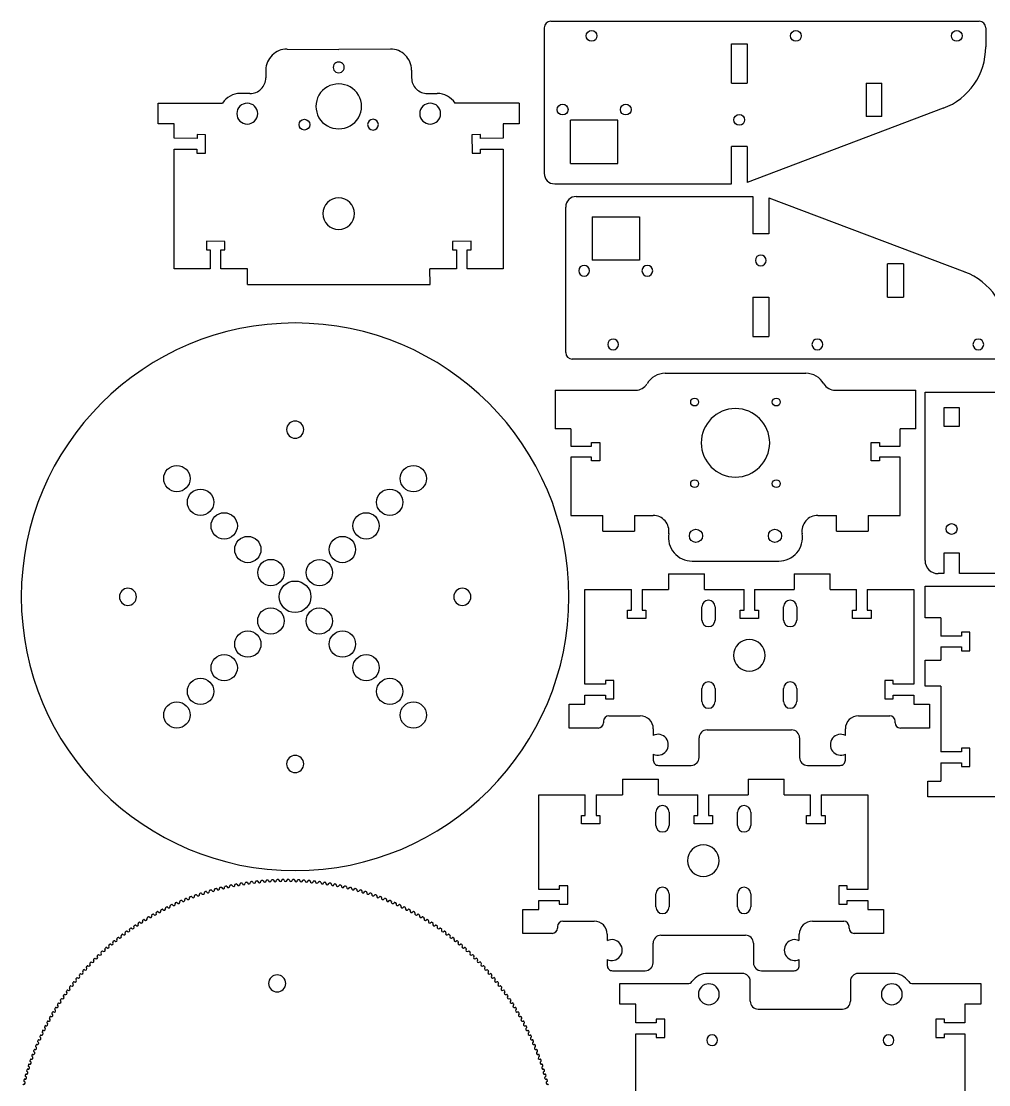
# Model space of a CAD drawing. Extents: x 367 to 1417, y -737 to 16.
# Drawn here: x 774 to 1141.4, y -392.3 to 11.6 of the extents above; entities that cross this region are included whole.
import ezdxf

# ---------------------------------------------------------------- set-up
doc = ezdxf.new("R2010")
doc.units = 0
doc.layers.get('0').update_dxf_attribs({"color": 253, "linetype": 'CONTINUOUS'})

msp = doc.modelspace()

# ---------------------------------------------------------------- linework, layer by layer
at = {"color": 38}
for p, q in [((972.62, 9.14), (972.62, -46.1)), ((975.12, 11.64), (1137.81, 11.64)), ((1140.31, 9.14), (1140.31, 1.96)), ((874.98, 1.07), (894.59, 0.95)), ((914.21, 1.07), (894.59, 0.95)), ((1043.7, 3.1), (1049.7, 3.1)), ((1043.7, -11.9), (1043.7, 3.1)), ((1049.7, 3.1), (1049.7, -11.9)), ((866.93, -6.88), (866.91, -9.85)), ((922.26, -6.88), (922.28, -9.85)), ((1043.7, -11.9), (1049.7, -11.9)), ((1094.84, -11.9), (1100.84, -11.9)), ((1094.84, -11.9), (1094.84, -24.57)), ((1100.84, -24.57), (1100.84, -11.9)), ((860.87, -15.81), (857.18, -15.79)), ((928.32, -15.81), (932.01, -15.79)), ((826.01, -19.41), (850.44, -19.41)), ((826.01, -27.28), (826.01, -19.41)), ((963.18, -19.41), (938.75, -19.41)), ((963.18, -19.41), (963.18, -27.28)), ((1124.18, -21.41), (1049.7, -49.65)), ((832.1, -27.32), (826.01, -27.28)), ((832.1, -32.8), (832.1, -27.32)), ((963.18, -27.28), (957.09, -27.32)), ((957.09, -27.32), (957.09, -32.8)), ((1000.62, -25.9), (982.62, -25.9)), ((982.62, -42.4), (982.62, -25.9)), ((1000.62, -42.4), (1000.62, -25.9)), ((1100.84, -24.57), (1094.84, -24.57)), ((840.81, -31.41), (840.8, -32.86)), ((844.01, -31.43), (840.81, -31.41)), ((843.96, -38.43), (844.01, -31.43)), ((948.38, -31.41), (945.18, -31.43)), ((945.18, -31.43), (945.23, -38.43)), ((948.39, -32.86), (948.38, -31.41)), ((840.8, -32.86), (832.1, -32.8)), ((957.09, -32.8), (948.39, -32.86)), ((1043.7, -50.1), (1043.7, -35.9)), ((1049.7, -35.9), (1043.7, -35.9)), ((1049.7, -35.9), (1049.7, -49.65)), ((832.1, -36.9), (840.77, -36.96)), ((832.1, -82.38), (832.1, -36.9)), ((840.77, -36.96), (840.76, -38.41)), ((840.76, -38.41), (843.96, -38.43)), ((945.23, -38.43), (948.43, -38.41)), ((948.42, -36.96), (957.09, -36.9)), ((948.43, -38.41), (948.42, -36.96)), ((957.09, -36.9), (957.09, -82.38)), ((982.62, -42.4), (1000.62, -42.4)), ((976.62, -50.1), (1043.7, -50.1)), ((984.8, -54.91), (1051.88, -54.91)), ((1051.88, -54.91), (1051.88, -69.11)), ((1057.88, -55.36), (1132.36, -83.59)), ((1057.88, -55.36), (1057.88, -69.11)), ((980.8, -114.15), (980.8, -58.91)), ((990.8, -62.61), (990.8, -79.11)), ((990.8, -62.61), (1008.8, -62.61)), ((1008.8, -62.61), (1008.8, -79.11)), ((844.33, -71.94), (844.33, -75.14)), ((851.33, -71.99), (844.33, -71.94)), ((851.33, -75.19), (851.33, -71.99)), ((944.86, -71.94), (937.86, -71.99)), ((937.86, -71.99), (937.86, -75.19)), ((944.86, -75.14), (944.86, -71.94)), ((1057.88, -69.11), (1051.88, -69.11)), ((844.33, -75.14), (845.78, -75.15)), ((845.78, -75.15), (845.78, -82.38)), ((849.88, -75.18), (851.33, -75.19)), ((849.88, -82.37), (849.88, -75.18)), ((937.86, -75.19), (939.31, -75.18)), ((939.31, -75.18), (939.31, -82.37)), ((943.41, -75.15), (944.86, -75.14)), ((943.41, -82.38), (943.41, -75.15)), ((1008.8, -79.11), (990.8, -79.11)), ((1103.02, -93.11), (1103.02, -80.44)), ((1109.02, -80.44), (1103.02, -80.44)), ((1109.02, -80.44), (1109.02, -93.11)), ((845.78, -82.38), (832.1, -82.38)), ((859.96, -82.37), (849.88, -82.37)), ((859.92, -88.37), (859.96, -82.37)), ((939.31, -82.37), (929.23, -82.37)), ((929.27, -88.37), (929.23, -82.37)), ((957.09, -82.38), (943.41, -82.38)), ((859.92, -88.37), (929.27, -88.37)), ((1051.88, -93.11), (1051.88, -108.11)), ((1051.88, -93.11), (1057.88, -93.11)), ((1057.88, -93.11), (1057.88, -108.11)), ((1103.02, -93.11), (1109.02, -93.11)), ((1051.88, -108.11), (1057.88, -108.11)), ((1145.99, -116.65), (983.3, -116.65)), ((1018.56, -122.08), (1071.96, -122.08)), ((976.76, -128.47), (976.76, -143.13)), ((976.76, -128.47), (1007.36, -128.47)), ((1083.15, -128.47), (1113.76, -128.47)), ((1113.76, -143.13), (1113.76, -128.47)), ((1117.26, -129.2), (1161.26, -129.2)), ((1117.26, -193.17), (1117.26, -129.2)), ((1130.36, -135.2), (1124.36, -135.2)), ((1124.36, -135.2), (1124.36, -142.2)), ((1130.36, -142.2), (1130.36, -135.2)), ((982.76, -143.13), (976.76, -143.13)), ((982.76, -143.13), (982.76, -149.76)), ((1107.76, -149.76), (1107.76, -143.13)), ((1113.76, -143.13), (1107.76, -143.13)), ((1124.36, -142.2), (1130.36, -142.2)), ((990.56, -149.76), (990.56, -148.31)), ((990.56, -148.31), (993.76, -148.31)), ((993.76, -148.31), (993.76, -155.31)), ((1096.76, -155.31), (1096.76, -148.31)), ((1096.76, -148.31), (1099.96, -148.31)), ((1099.96, -148.31), (1099.96, -149.76)), ((982.76, -149.76), (990.56, -149.76)), ((1099.96, -149.76), (1107.76, -149.76)), ((990.56, -153.86), (982.76, -153.86)), ((982.76, -153.86), (982.76, -176.04)), ((990.56, -155.31), (990.56, -153.86)), ((993.76, -155.31), (990.56, -155.31)), ((1099.96, -155.31), (1096.76, -155.31)), ((1099.96, -153.86), (1099.96, -155.31)), ((1107.76, -153.86), (1099.96, -153.86)), ((1107.76, -176.04), (1107.76, -153.86)), ((982.76, -176.04), (994.89, -176.04)), ((994.89, -182.04), (994.89, -176.04)), ((1006.89, -176.04), (1013.99, -176.04)), ((1006.89, -176.04), (1006.89, -182.04)), ((1076.52, -176.04), (1083.63, -176.04)), ((1083.63, -182.04), (1083.63, -176.04)), ((1095.63, -176.04), (1095.63, -182.04)), ((1095.63, -176.04), (1107.76, -176.04)), ((994.89, -182.04), (1006.89, -182.04)), ((1083.63, -182.04), (1095.63, -182.04)), ((1028.81, -193.39), (1061.71, -193.39)), ((1124.36, -190.39), (1124.36, -198.17)), ((1130.36, -190.39), (1124.36, -190.39)), ((1130.36, -198.17), (1130.36, -190.39)), ((1019.84, -198.23), (1033.51, -198.23)), ((1019.84, -198.23), (1019.84, -204.23)), ((1033.51, -204.23), (1033.51, -198.23)), ((1067.55, -198.23), (1081.22, -198.23)), ((1067.55, -198.23), (1067.55, -204.23)), ((1081.22, -204.23), (1081.22, -198.23)), ((1124.36, -198.17), (1122.26, -198.17)), ((1352.28, -198.17), (1130.36, -198.17)), ((988.06, -240.18), (988.06, -204.23)), ((988.06, -204.23), (1005.74, -204.23)), ((1005.74, -212.03), (1005.74, -204.23)), ((1009.84, -204.23), (1019.84, -204.23)), ((1009.84, -204.23), (1009.84, -212.03)), ((1033.51, -204.23), (1048.51, -204.23)), ((1048.51, -212.03), (1048.51, -204.23)), ((1052.55, -204.23), (1067.55, -204.23)), ((1052.55, -204.23), (1052.55, -212.03)), ((1081.22, -204.23), (1091.22, -204.23)), ((1091.22, -212.03), (1091.22, -204.23)), ((1095.32, -204.23), (1113, -204.23)), ((1095.32, -204.23), (1095.32, -212.03)), ((1113, -204.23), (1113, -240.18)), ((1117.26, -214.94), (1117.26, -202.95)), ((1117.26, -202.95), (1160.46, -202.95)), ((1004.29, -215.23), (1004.29, -212.03)), ((1004.29, -212.03), (1005.74, -212.03)), ((1009.84, -212.03), (1011.29, -212.03)), ((1011.29, -212.03), (1011.29, -215.23)), ((1032.53, -215.78), (1032.53, -210.78)), ((1037.53, -210.78), (1037.53, -215.78)), ((1047.06, -215.23), (1047.06, -212.03)), ((1047.06, -212.03), (1048.51, -212.03)), ((1052.55, -212.03), (1054, -212.03)), ((1054, -212.03), (1054, -215.23)), ((1063.53, -215.78), (1063.53, -210.78)), ((1068.53, -210.78), (1068.53, -215.78)), ((1089.77, -215.23), (1089.77, -212.03)), ((1089.77, -212.03), (1091.22, -212.03)), ((1095.32, -212.03), (1096.77, -212.03)), ((1096.77, -212.03), (1096.77, -215.23)), ((1011.29, -215.23), (1004.29, -215.23)), ((1054, -215.23), (1047.06, -215.23)), ((1096.77, -215.23), (1089.77, -215.23)), ((1123.26, -214.94), (1117.26, -214.94)), ((1123.26, -214.94), (1123.26, -221.9)), ((1131.06, -221.9), (1123.26, -221.9)), ((1131.06, -220.45), (1131.06, -221.9)), ((1134.26, -220.45), (1131.06, -220.45)), ((1134.26, -227.45), (1134.26, -220.45)), ((1123.26, -226), (1123.26, -231)), ((1123.26, -226), (1131.06, -226)), ((1131.06, -226), (1131.06, -227.45)), ((1131.06, -227.45), (1134.26, -227.45)), ((1117.26, -240.87), (1117.26, -231)), ((1117.26, -231), (1123.26, -231)), ((995.86, -240.18), (988.06, -240.18)), ((995.86, -238.73), (995.86, -240.18)), ((999.06, -238.73), (995.86, -238.73)), ((999.06, -245.73), (999.06, -238.73)), ((1032.53, -246.78), (1032.53, -241.78)), ((1037.53, -241.78), (1037.53, -246.78)), ((1063.53, -246.78), (1063.53, -241.78)), ((1068.53, -241.78), (1068.53, -246.78)), ((1102, -238.73), (1102, -245.73)), ((1105.2, -238.73), (1102, -238.73)), ((1105.2, -240.18), (1105.2, -238.73)), ((1113, -240.18), (1105.2, -240.18)), ((1123.26, -240.87), (1117.26, -240.87)), ((1123.26, -240.87), (1123.26, -265.87)), ((988.06, -247.8), (988.06, -244.28)), ((988.06, -244.28), (995.86, -244.28)), ((995.86, -244.28), (995.86, -245.73)), ((995.86, -245.73), (999.06, -245.73)), ((1102, -245.73), (1105.2, -245.73)), ((1105.2, -245.73), (1105.2, -244.28)), ((1105.2, -244.28), (1113, -244.28)), ((1113, -244.28), (1113, -247.8)), ((982.06, -256.8), (982.06, -247.8)), ((982.06, -247.8), (988.06, -247.8)), ((1113, -247.8), (1119, -247.8)), ((1119, -247.8), (1119, -256.8)), ((995.16, -254.16), (995.16, -254.8)), ((997.16, -252.16), (1009.06, -252.16)), ((1092, -252.16), (1103.89, -252.16)), ((1105.89, -254.8), (1105.89, -254.16)), ((993.16, -256.8), (982.06, -256.8)), ((1014.06, -257.16), (1014.06, -259.58)), ((1034.46, -257.51), (1066.59, -257.51)), ((1087, -259.58), (1087, -257.16)), ((1119, -256.8), (1107.89, -256.8)), ((1031.46, -267.98), (1031.46, -260.51)), ((1069.59, -260.51), (1069.59, -267.98)), ((1131.06, -265.87), (1123.26, -265.87)), ((1134.26, -264.42), (1131.06, -264.42)), ((1131.06, -264.42), (1131.06, -265.87)), ((1134.26, -271.42), (1134.26, -264.42)), ((1014.06, -266.73), (1014.06, -269.01)), ((1087, -269.01), (1087, -266.73)), ((1123.26, -269.97), (1123.26, -276.93)), ((1123.26, -269.97), (1131.06, -269.97)), ((1131.06, -269.97), (1131.06, -271.42)), ((1016.65, -270.99), (1028.46, -270.98)), ((1072.59, -270.98), (1084.4, -270.99)), ((1131.06, -271.42), (1134.26, -271.42)), ((1002.35, -276.22), (1016.02, -276.22)), ((1002.35, -276.22), (1002.35, -282.22)), ((1016.02, -282.22), (1016.02, -276.22)), ((1050.06, -276.22), (1063.73, -276.22)), ((1050.06, -276.22), (1050.06, -282.22)), ((1063.73, -282.22), (1063.73, -276.22)), ((1118.26, -276.93), (1123.26, -276.93)), ((1118.26, -282.92), (1118.26, -276.93)), ((970.57, -318.17), (970.57, -282.22)), ((970.57, -282.22), (988.25, -282.22)), ((988.25, -290.02), (988.25, -282.22)), ((992.35, -282.22), (1002.35, -282.22)), ((992.35, -282.22), (992.35, -290.02)), ((1016.02, -282.22), (1031.02, -282.22)), ((1031.02, -290.02), (1031.02, -282.22)), ((1035.06, -282.22), (1050.06, -282.22)), ((1035.06, -282.22), (1035.06, -290.02)), ((1063.73, -282.22), (1073.73, -282.22)), ((1073.73, -290.02), (1073.73, -282.22)), ((1077.83, -282.22), (1095.51, -282.22)), ((1077.83, -282.22), (1077.83, -290.02)), ((1095.51, -282.22), (1095.51, -318.17)), ((1169.56, -282.92), (1118.26, -282.92)), ((986.8, -293.22), (986.8, -290.02)), ((986.8, -290.02), (988.25, -290.02)), ((992.35, -290.02), (993.8, -290.02)), ((993.8, -290.02), (993.8, -293.22)), ((1015.04, -293.77), (1015.04, -288.77)), ((1020.04, -288.77), (1020.04, -293.77)), ((1029.57, -293.22), (1029.57, -290.02)), ((1029.57, -290.02), (1031.02, -290.02)), ((1035.06, -290.02), (1036.51, -290.02)), ((1036.51, -290.02), (1036.51, -293.22)), ((1046.04, -293.77), (1046.04, -288.77)), ((1051.04, -288.77), (1051.04, -293.77)), ((1072.28, -293.22), (1072.28, -290.02)), ((1072.28, -290.02), (1073.73, -290.02)), ((1077.83, -290.02), (1079.28, -290.02)), ((1079.28, -290.02), (1079.28, -293.22)), ((993.8, -293.22), (986.8, -293.22)), ((1036.51, -293.22), (1029.57, -293.22)), ((1079.28, -293.22), (1072.28, -293.22)), ((978.37, -318.17), (970.57, -318.17)), ((978.37, -316.72), (978.37, -318.17)), ((981.57, -316.72), (978.37, -316.72)), ((981.57, -323.72), (981.57, -316.72)), ((1084.51, -316.72), (1084.51, -323.72)), ((1087.71, -316.72), (1084.51, -316.72)), ((1087.71, -318.17), (1087.71, -316.72)), ((1095.51, -318.17), (1087.71, -318.17)), ((970.57, -325.79), (970.57, -322.27)), ((970.57, -322.27), (978.37, -322.27)), ((978.37, -322.27), (978.37, -323.72)), ((1015.04, -324.77), (1015.04, -319.77)), ((1020.04, -319.77), (1020.04, -324.77)), ((1046.04, -324.77), (1046.04, -319.77)), ((1051.04, -319.77), (1051.04, -324.77)), ((1087.71, -323.72), (1087.71, -322.27)), ((1087.71, -322.27), (1095.51, -322.27)), ((1095.51, -322.27), (1095.51, -325.79)), ((964.57, -334.79), (964.57, -325.79)), ((964.57, -325.79), (970.57, -325.79)), ((978.37, -323.72), (981.57, -323.72)), ((1084.51, -323.72), (1087.71, -323.72)), ((1095.51, -325.79), (1101.51, -325.79)), ((1101.51, -325.79), (1101.51, -334.79)), ((979.67, -330.15), (991.57, -330.15)), ((1074.51, -330.15), (1086.4, -330.15)), ((975.67, -334.79), (964.57, -334.79)), ((977.67, -332.15), (977.67, -332.79)), ((996.57, -335.15), (996.57, -337.57)), ((1069.51, -337.57), (1069.51, -335.15)), ((1088.4, -332.79), (1088.4, -332.15)), ((1101.51, -334.79), (1090.4, -334.79)), ((1013.97, -345.97), (1013.97, -338.5)), ((1016.97, -335.5), (1049.1, -335.5)), ((1052.1, -338.5), (1052.1, -345.97)), ((996.57, -344.72), (996.57, -347)), ((1069.51, -347), (1069.51, -344.72)), ((999.16, -348.98), (1010.97, -348.97)), ((1047.9, -350.01), (1034.8, -350)), ((1055.1, -348.97), (1066.91, -348.98)), ((1105, -350), (1091.9, -350.01)), ((1001.4, -361.67), (1001.4, -353.89)), ((1001.4, -353.89), (1027.12, -353.9)), ((1050.9, -360.58), (1050.9, -353.01)), ((1088.9, -353.01), (1088.9, -360.58)), ((1112.68, -353.9), (1138.4, -353.89)), ((1138.4, -353.89), (1138.4, -361.67)), ((1007.4, -361.67), (1001.4, -361.67)), ((1007.4, -368.81), (1007.4, -361.67)), ((1132.4, -361.67), (1132.4, -368.81)), ((1138.4, -361.67), (1132.4, -361.67)), ((1015.2, -367.36), (1015.2, -368.81)), ((1018.4, -367.36), (1015.2, -367.36)), ((1018.4, -374.36), (1018.4, -367.36)), ((1053.9, -363.58), (1085.9, -363.58)), ((1121.4, -367.36), (1121.4, -374.36)), ((1124.6, -367.36), (1121.4, -367.36)), ((1124.6, -368.81), (1124.6, -367.36)), ((1015.2, -368.81), (1007.4, -368.81)), ((1132.4, -368.81), (1124.6, -368.81)), ((1007.4, -409.86), (1007.4, -372.91)), ((1007.4, -372.91), (1015.2, -372.91)), ((1015.2, -372.91), (1015.2, -374.36)), ((1015.2, -374.36), (1018.4, -374.36)), ((1121.4, -374.36), (1124.6, -374.36)), ((1124.6, -374.36), (1124.6, -372.91)), ((1124.6, -372.91), (1132.4, -372.91)), ((1132.4, -372.91), (1132.4, -409.86))]:
    msp.add_line(p, q, dxfattribs=at)
for centre, radius in [((990.62, 6.1), 2.05), ((1068.2, 6.1), 2.05), ((1129.31, 6.1), 2.05), ((979.62, -21.9), 2.05), ((1003.62, -21.9), 2.05), ((1046.7, -25.8), 2.05), ((881.57, -27.62), 2.05), ((1029.76, -132.98), 1.5), ((1060.76, -132.98), 1.5), ((833.14, -162.06), 5), ((922.94, -162.06), 5), ((1029.76, -163.98), 1.5), ((1060.76, -163.98), 1.5), ((842.12, -171.04), 5), ((913.96, -171.04), 5), ((851.1, -180.02), 5), ((904.98, -180.02), 5), ((1030.26, -183.79), 2.5), ((1060.26, -183.79), 2.5), ((1127.36, -181.2), 2.05), ((860.08, -189), 5), ((896, -189), 5), ((868.86, -197.75), 5), ((887.25, -197.78), 5), ((878.04, -206.96), 6), ((868.83, -216.14), 5), ((887.22, -216.17), 5), ((860.08, -224.92), 5), ((896, -224.92), 5), ((851.1, -233.9), 5), ((904.98, -233.9), 5), ((842.12, -242.88), 5), ((913.96, -242.88), 5), ((833.14, -251.86), 5), ((922.94, -251.86), 5)]:
    msp.add_circle(centre, radius, dxfattribs=at)
at = {"color": 38, "extrusion": (-4.16118e-16, -1.33059e-16, -1)}
for centre, radius in [((-859.86, -23.45), 3.97), ((-929.33, -23.45), 3.97), ((-894.59, -61.43), 6)]:
    msp.add_circle(centre, radius, dxfattribs=at)
at = {"color": 38, "extrusion": (-4.16118e-16, -2.55768e-16, -1)}
msp.add_circle((-907.62, -27.62), 2.05, dxfattribs=at)
at = {"color": 38, "extrusion": (-4.77348e-16, -4.11708e-15, -1)}
for centre in [(-1054.88, -79.21), (-987.8, -83.11), (-1011.8, -83.11), (-998.8, -111.11), (-1076.38, -111.11), (-1137.49, -111.11)]:
    msp.add_circle(centre, 2.05, dxfattribs=at)
at = {"color": 38, "extrusion": (-5.76932e-16, -4.16334e-16, -1)}
for centre, radius in [((-878.04, -206.96), 104), ((-878.04, -143.46), 3.25), ((-814.54, -206.96), 3.25), ((-941.54, -206.96), 3.25), ((-878.04, -270.46), 3.25)]:
    msp.add_circle(centre, radius, dxfattribs=at)
at = {"color": 38, "extrusion": (-4.16118e-16, -5.77148e-16, -1)}
for centre in [(-1050.53, -229.23), (-1033.04, -307.22)]:
    msp.add_circle(centre, 6, dxfattribs=at)
at = {"color": 38, "extrusion": (-5.18148e-16, -4.24604e-16, -1)}
msp.add_circle((-871.21, -353.8), 3.25, dxfattribs=at)
at = {"color": 38, "extrusion": (-4.16118e-16, -3.55103e-16, -1)}
for centre, radius in [((-1035.15, -357.93), 3.97), ((-1104.64, -357.93), 3.97), ((-1036.4, -375.38), 2.05), ((-1103.4, -375.38), 2.05)]:
    msp.add_circle(centre, radius, dxfattribs=at)
at = {"color": 38}
for centre, radius, start, end in [((975.12, 9.14), 2.5, 90, 180), ((1137.81, 9.14), 2.5, 0, 90), ((874.93, -6.93), 8, 89.6305, 179.6305), ((914.26, -6.93), 8, 0.3695, 90.3695), ((1115.31, 1.96), 25, 290.7629, 360), ((894.54, -5.88), 2.05, 88.3508, 271.6492), ((894.65, -5.88), 2.05, 268.3508, 91.6492), ((860.91, -9.81), 6, 269.6305, 359.6305), ((928.28, -9.81), 6, 180.3695, 270.3695), ((857.13, -23.79), 8, 89.6305, 146.8281), ((894.43, -20.68), 8.5, 88.8808, 271.1192), ((894.76, -20.68), 8.5, 268.8808, 91.1192), ((932.06, -23.79), 8, 33.1719, 90.3695), ((976.62, -46.1), 4, 180, 270), ((984.8, -58.91), 4, 90, 180), ((1123.49, -106.97), 25, 360, 69.2371), ((983.3, -114.15), 2.5, 180, 270), ((1018.56, -130.08), 8, 90, 149.4386), ((1071.96, -130.08), 8, 30.5614, 90), ((1007.36, -123.47), 5, 270, 329.4386), ((1083.15, -123.47), 5, 210.5614, 270), ((1045.26, -148.48), 13, 90, 270), ((1045.26, -148.48), 13, 270, 90), ((1013.99, -182.04), 6, 350.9833, 90), ((1076.52, -182.04), 6, 90, 189.0167), ((1028.81, -184.39), 9, 170.9833, 270), ((1061.71, -184.39), 9, 270, 9.0167), ((1122.26, -193.17), 5, 180, 270), ((1035.03, -210.78), 2.5, 0, 180), ((1066.03, -210.78), 2.5, 0, 180), ((1035.03, -215.78), 2.5, 180, 360), ((1066.03, -215.78), 2.5, 180, 360), ((1035.03, -241.78), 2.5, 0, 180), ((1066.03, -241.78), 2.5, 0, 180), ((1035.03, -246.78), 2.5, 180, 360), ((1066.03, -246.78), 2.5, 180, 360), ((997.16, -254.16), 2, 90, 180), ((1009.06, -257.16), 5, 360, 90), ((1092, -257.16), 5, 90, 180), ((1103.89, -254.16), 2, 360, 90), ((993.16, -254.8), 2, 270, 360), ((1034.46, -260.51), 3, 90, 180), ((1066.59, -260.51), 3, 360, 90), ((1107.89, -254.8), 2, 180, 270), ((1015.79, -263.16), 3.97, 244.1658, 115.8342), ((1085.27, -263.16), 3.97, 64.1658, 295.8342), ((1016.06, -269.01), 2, 180, 270.1835), ((1028.46, -267.98), 3, 270.046, 0), ((1072.59, -267.98), 3, 180, 269.954), ((1085, -269.01), 2, 269.8165, 0), ((1016.04, -263.01), 8, 270.1835, 274.4239), ((1085.02, -263.01), 8, 265.5761, 269.8165), ((1017.54, -288.77), 2.5, 0, 180), ((1048.54, -288.77), 2.5, 0, 180), ((1017.54, -293.77), 2.5, 180, 360), ((1048.54, -293.77), 2.5, 180, 360), ((863.25, -315.15), 0.2, 96.2454, 186.0766), ((874.42, -417.22), 102.88, 95.9768, 96.2454), ((863.73, -315.1), 0.2, 6.1456, 95.9768), ((864.48, -315.02), 0.555, 186.1456, 4.9655), ((865.23, -314.95), 0.2, 95.1343, 184.9655), ((874.42, -417.22), 102.88, 94.8657, 95.1343), ((865.71, -314.91), 0.2, 5.0345, 94.8657), ((866.46, -314.85), 0.555, 185.0345, 3.8544), ((867.22, -314.8), 0.2, 94.0232, 183.8544), ((874.42, -417.22), 102.88, 93.7546, 94.0232), ((867.7, -314.76), 0.2, 3.9234, 93.7546), ((868.45, -314.71), 0.555, 183.9234, 2.7432), ((869.2, -314.67), 0.2, 92.9121, 182.7432), ((874.42, -417.22), 102.88, 92.6435, 92.9121), ((869.68, -314.65), 0.2, 2.8123, 92.6435), ((870.44, -314.61), 0.555, 182.8123, 1.6321), ((871.19, -314.59), 0.2, 91.8009, 181.6321), ((874.42, -417.22), 102.88, 91.5324, 91.8009), ((871.67, -314.58), 0.2, 1.7012, 91.5324), ((872.43, -314.56), 0.555, 181.7012, 0.521), ((873.18, -314.55), 0.2, 90.6898, 180.521), ((874.42, -417.22), 102.88, 90.4213, 90.6898), ((873.67, -314.54), 0.2, 0.5901, 90.4213), ((874.42, -314.54), 0.555, 180.5901, 359.4099), ((875.17, -314.54), 0.2, 89.5787, 179.4099), ((874.42, -417.22), 102.88, 89.3102, 89.5787), ((875.66, -314.55), 0.2, 359.479, 89.3102), ((876.41, -314.56), 0.555, 179.479, 358.2988), ((877.17, -314.58), 0.2, 88.4676, 178.2988), ((874.42, -417.22), 102.88, 88.1991, 88.4676), ((877.65, -314.59), 0.2, 358.3679, 88.1991), ((878.4, -314.61), 0.555, 178.3679, 357.1877), ((879.16, -314.65), 0.2, 87.3565, 177.1877), ((874.42, -417.22), 102.88, 87.0879, 87.3565), ((879.64, -314.67), 0.2, 357.2568, 87.0879), ((880.39, -314.71), 0.555, 177.2568, 356.0766), ((881.14, -314.76), 0.2, 86.2454, 176.0766), ((874.42, -417.22), 102.88, 85.9768, 86.2454), ((881.62, -314.8), 0.2, 356.1456, 85.9768), ((882.38, -314.85), 0.555, 176.1456, 354.9655), ((883.13, -314.91), 0.2, 85.1343, 174.9655), ((874.42, -417.22), 102.88, 84.8657, 85.1343), ((883.61, -314.95), 0.2, 355.0345, 84.8657), ((884.36, -315.02), 0.555, 175.0345, 353.8544), ((885.11, -315.1), 0.2, 84.0232, 173.8544), ((874.42, -417.22), 102.88, 83.7546, 84.0232), ((885.59, -315.15), 0.2, 353.9234, 83.7546), ((843.79, -319.22), 0.2, 107.3565, 197.1877), ((874.42, -417.22), 102.88, 107.0879, 107.3565), ((844.25, -319.07), 0.2, 17.2568, 107.0879), ((844.97, -318.85), 0.555, 197.2568, 16.0766), ((845.7, -318.64), 0.2, 106.2454, 196.0766), ((874.42, -417.22), 102.88, 105.9768, 106.2454), ((846.16, -318.51), 0.2, 16.1456, 105.9768), ((846.88, -318.3), 0.555, 196.1456, 14.9655), ((847.61, -318.1), 0.2, 105.1343, 194.9655), ((874.42, -417.22), 102.88, 104.8657, 105.1343), ((848.08, -317.98), 0.2, 15.0345, 104.8657), ((848.81, -317.78), 0.555, 195.0345, 13.8544), ((849.54, -317.6), 0.2, 104.0232, 193.8544), ((874.42, -417.22), 102.88, 103.7546, 104.0232), ((850.01, -317.49), 0.2, 13.9234, 103.7546), ((850.74, -317.3), 0.555, 193.9234, 12.7432), ((851.48, -317.14), 0.2, 102.9121, 192.7432), ((874.42, -417.22), 102.88, 102.6435, 102.9121), ((851.95, -317.03), 0.2, 12.8123, 102.6435), ((852.68, -316.86), 0.555, 192.8123, 11.6321), ((853.42, -316.71), 0.2, 101.8009, 191.6321), ((874.42, -417.22), 102.88, 101.5324, 101.8009), ((853.89, -316.61), 0.2, 11.7012, 101.5324), ((854.63, -316.46), 0.555, 191.7012, 10.521), ((855.37, -316.32), 0.2, 100.6898, 190.521), ((874.42, -417.22), 102.88, 100.4213, 100.6898), ((855.85, -316.24), 0.2, 10.5901, 100.4213), ((856.59, -316.1), 0.555, 190.5901, 9.4099), ((857.33, -315.97), 0.2, 99.5787, 189.4099), ((874.42, -417.22), 102.88, 99.3102, 99.5787), ((857.81, -315.89), 0.2, 9.479, 99.3102), ((858.55, -315.77), 0.555, 189.479, 8.2988), ((859.3, -315.66), 0.2, 98.4676, 188.2988), ((874.42, -417.22), 102.88, 98.1991, 98.4676), ((859.78, -315.59), 0.2, 8.3679, 98.1991), ((860.52, -315.48), 0.555, 188.3679, 7.1877), ((861.27, -315.39), 0.2, 97.3565, 187.1877), ((874.42, -417.22), 102.88, 97.0879, 97.3565), ((861.75, -315.33), 0.2, 7.2568, 97.0879), ((862.5, -315.23), 0.555, 187.2568, 6.0766), ((886.34, -315.23), 0.555, 173.9234, 352.7432), ((887.09, -315.33), 0.2, 82.9121, 172.7432), ((874.42, -417.22), 102.88, 82.6435, 82.9121), ((887.57, -315.39), 0.2, 352.8123, 82.6435), ((888.32, -315.48), 0.555, 172.8123, 351.6321), ((889.06, -315.59), 0.2, 81.8009, 171.6321), ((874.42, -417.22), 102.88, 81.5324, 81.8009), ((889.54, -315.66), 0.2, 351.7012, 81.5324), ((890.29, -315.77), 0.555, 171.7012, 350.521), ((891.03, -315.89), 0.2, 80.6898, 170.521), ((874.42, -417.22), 102.88, 80.4213, 80.6898), ((891.51, -315.97), 0.2, 350.5901, 80.4213), ((892.25, -316.1), 0.555, 170.5901, 349.4099), ((892.99, -316.24), 0.2, 79.5787, 169.4099), ((874.42, -417.22), 102.88, 79.3102, 79.5787), ((893.47, -316.32), 0.2, 349.479, 79.3102), ((894.21, -316.46), 0.555, 169.479, 348.2988), ((894.95, -316.61), 0.2, 78.4676, 168.2988), ((874.42, -417.22), 102.88, 78.1991, 78.4676), ((895.42, -316.71), 0.2, 348.3679, 78.1991), ((896.16, -316.86), 0.555, 168.3679, 347.1877), ((896.89, -317.03), 0.2, 77.3565, 167.1877), ((874.42, -417.22), 102.88, 77.0879, 77.3565), ((897.36, -317.14), 0.2, 347.2568, 77.0879), ((898.1, -317.3), 0.555, 167.2568, 346.0766), ((898.83, -317.49), 0.2, 76.2454, 166.0766), ((874.42, -417.22), 102.88, 75.9768, 76.2454), ((899.3, -317.6), 0.2, 346.1456, 75.9768), ((900.03, -317.78), 0.555, 166.1456, 344.9655), ((900.76, -317.98), 0.2, 75.1343, 164.9655), ((874.42, -417.22), 102.88, 74.8657, 75.1343), ((901.23, -318.1), 0.2, 345.0345, 74.8657), ((901.96, -318.3), 0.555, 165.0345, 343.8544), ((902.68, -318.51), 0.2, 74.0232, 163.8544), ((874.42, -417.22), 102.88, 73.7546, 74.0232), ((903.14, -318.64), 0.2, 343.9234, 73.7546), ((903.87, -318.85), 0.555, 163.9234, 342.7432), ((904.59, -319.07), 0.2, 72.9121, 162.7432), ((874.42, -417.22), 102.88, 72.6435, 72.9121), ((905.05, -319.22), 0.2, 342.8123, 72.6435), ((1017.54, -319.77), 2.5, 0, 180), ((1048.54, -319.77), 2.5, 0, 180), ((874.42, -417.22), 102.88, 113.7546, 114.0232), ((833.06, -323.24), 0.2, 23.9234, 113.7546), ((833.75, -322.93), 0.555, 203.9234, 22.7432), ((834.45, -322.64), 0.2, 112.9121, 202.7432), ((874.42, -417.22), 102.88, 112.6435, 112.9121), ((834.89, -322.46), 0.2, 22.8123, 112.6435), ((835.59, -322.16), 0.555, 202.8123, 21.6321), ((836.29, -321.89), 0.2, 111.8009, 201.6321), ((874.42, -417.22), 102.88, 111.5324, 111.8009), ((836.73, -321.71), 0.2, 21.7012, 111.5324), ((837.44, -321.43), 0.555, 201.7012, 20.521), ((838.14, -321.16), 0.2, 110.6898, 200.521), ((874.42, -417.22), 102.88, 110.4213, 110.6898), ((838.59, -321), 0.2, 20.5901, 110.4213), ((839.3, -320.73), 0.555, 200.5901, 19.4099), ((840.01, -320.48), 0.2, 109.5787, 199.4099), ((874.42, -417.22), 102.88, 109.3102, 109.5787), ((840.47, -320.32), 0.2, 19.479, 109.3102), ((841.18, -320.07), 0.555, 199.479, 18.2988), ((841.89, -319.83), 0.2, 108.4676, 198.2988), ((874.42, -417.22), 102.88, 108.1991, 108.4676), ((842.35, -319.68), 0.2, 18.3679, 108.1991), ((843.07, -319.44), 0.555, 198.3679, 17.1877), ((905.77, -319.44), 0.555, 162.8123, 341.6321), ((906.49, -319.68), 0.2, 71.8009, 161.6321), ((874.42, -417.22), 102.88, 71.5324, 71.8009), ((906.95, -319.83), 0.2, 341.7012, 71.5324), ((907.66, -320.07), 0.555, 161.7012, 340.521), ((908.37, -320.32), 0.2, 70.6898, 160.521), ((874.42, -417.22), 102.88, 70.4213, 70.6898), ((908.83, -320.48), 0.2, 340.5901, 70.4213), ((909.54, -320.73), 0.555, 160.5901, 339.4099), ((910.25, -321), 0.2, 69.5787, 159.4099), ((874.42, -417.22), 102.88, 69.3102, 69.5787), ((910.7, -321.16), 0.2, 339.479, 69.3102), ((911.4, -321.43), 0.555, 159.479, 338.2988), ((912.11, -321.71), 0.2, 68.4676, 158.2988), ((874.42, -417.22), 102.88, 68.1991, 68.4676), ((912.55, -321.89), 0.2, 338.3679, 68.1991), ((913.25, -322.16), 0.555, 158.3679, 337.1877), ((913.95, -322.46), 0.2, 67.3565, 157.1877), ((874.42, -417.22), 102.88, 67.0879, 67.3565), ((914.39, -322.64), 0.2, 337.2568, 67.0879), ((915.09, -322.93), 0.555, 157.2568, 336.0766), ((915.78, -323.24), 0.2, 66.2454, 156.0766), ((874.42, -417.22), 102.88, 65.9768, 66.2454), ((824.81, -327.32), 0.555, 209.479, 28.2988), ((825.48, -326.96), 0.2, 118.4676, 208.2988), ((874.42, -417.22), 102.88, 118.1991, 118.4676), ((825.9, -326.73), 0.2, 28.3679, 118.1991), ((826.57, -326.37), 0.555, 208.3679, 27.1877), ((827.24, -326.03), 0.2, 117.3565, 207.1877), ((874.42, -417.22), 102.88, 117.0879, 117.3565), ((827.66, -325.8), 0.2, 27.2568, 117.0879), ((828.34, -325.46), 0.555, 207.2568, 26.0766), ((829.01, -325.13), 0.2, 116.2454, 206.0766), ((874.42, -417.22), 102.88, 115.9768, 116.2454), ((829.45, -324.92), 0.2, 26.1456, 115.9768), ((830.12, -324.58), 0.555, 206.1456, 24.9655), ((830.81, -324.26), 0.2, 115.1343, 204.9655), ((874.42, -417.22), 102.88, 114.8657, 115.1343), ((831.24, -324.06), 0.2, 25.0345, 114.8657), ((831.93, -323.74), 0.555, 205.0345, 23.8544), ((832.62, -323.44), 0.2, 114.0232, 203.8544), ((916.22, -323.44), 0.2, 336.1456, 65.9768), ((916.91, -323.74), 0.555, 156.1456, 334.9655), ((917.6, -324.06), 0.2, 65.1343, 154.9655), ((874.42, -417.22), 102.88, 64.8657, 65.1343), ((918.03, -324.26), 0.2, 335.0345, 64.8657), ((918.72, -324.58), 0.555, 155.0345, 333.8544), ((919.39, -324.92), 0.2, 64.0232, 153.8544), ((874.42, -417.22), 102.88, 63.7546, 64.0232), ((919.83, -325.13), 0.2, 333.9234, 63.7546), ((920.5, -325.46), 0.555, 153.9234, 332.7432), ((921.18, -325.8), 0.2, 62.9121, 152.7432), ((874.42, -417.22), 102.88, 62.6435, 62.9121), ((921.6, -326.03), 0.2, 332.8123, 62.6435), ((922.27, -326.37), 0.555, 152.8123, 331.6321), ((922.94, -326.73), 0.2, 61.8009, 151.6321), ((874.42, -417.22), 102.88, 61.5324, 61.8009), ((923.36, -326.96), 0.2, 331.7012, 61.5324), ((924.03, -327.32), 0.555, 151.7012, 330.521), ((1017.54, -324.77), 2.5, 180, 360), ((1048.54, -324.77), 2.5, 180, 360), ((817.99, -331.43), 0.555, 213.9234, 32.7432), ((818.63, -331.02), 0.2, 122.9121, 212.7432), ((874.42, -417.22), 102.88, 122.6435, 122.9121), ((819.03, -330.76), 0.2, 32.8123, 122.6435), ((819.67, -330.35), 0.555, 212.8123, 31.6321), ((820.31, -329.96), 0.2, 121.8009, 211.6321), ((874.42, -417.22), 102.88, 121.5324, 121.8009), ((820.72, -329.7), 0.2, 31.7012, 121.5324), ((821.36, -329.31), 0.555, 211.7012, 30.521), ((822.01, -328.92), 0.2, 120.6898, 210.521), ((874.42, -417.22), 102.88, 120.4213, 120.6898), ((822.43, -328.68), 0.2, 30.5901, 120.4213), ((823.08, -328.29), 0.555, 210.5901, 29.4099), ((823.74, -327.92), 0.2, 119.5787, 209.4099), ((874.42, -417.22), 102.88, 119.3102, 119.5787), ((824.16, -327.69), 0.2, 29.479, 119.3102), ((924.68, -327.69), 0.2, 60.6898, 150.521), ((874.42, -417.22), 102.88, 60.4213, 60.6898), ((925.1, -327.92), 0.2, 330.5901, 60.4213), ((925.76, -328.29), 0.555, 150.5901, 329.4099), ((926.41, -328.68), 0.2, 59.5787, 149.4099), ((874.42, -417.22), 102.88, 59.3102, 59.5787), ((927.48, -329.31), 0.555, 149.479, 328.2988), ((926.83, -328.92), 0.2, 329.479, 59.3102), ((928.12, -329.7), 0.2, 58.4676, 148.2988), ((874.42, -417.22), 102.88, 58.1991, 58.4676), ((929.17, -330.35), 0.555, 148.3679, 327.1877), ((928.53, -329.96), 0.2, 328.3679, 58.1991), ((929.81, -330.76), 0.2, 57.3565, 147.1877), ((874.42, -417.22), 102.88, 57.0879, 57.3565), ((930.85, -331.43), 0.555, 147.2568, 326.0766), ((930.21, -331.02), 0.2, 327.2568, 57.0879), ((979.67, -332.15), 2, 90, 180), ((991.57, -335.15), 5, 0, 90), ((1074.51, -335.15), 5, 90, 180), ((1086.4, -332.15), 2, 360, 90), ((874.42, -417.22), 102.88, 127.0879, 127.3565), ((812.5, -335.31), 0.2, 37.2568, 127.0879), ((813.1, -334.86), 0.555, 217.2568, 36.0766), ((813.71, -334.41), 0.2, 126.2454, 216.0766), ((874.42, -417.22), 102.88, 125.9768, 126.2454), ((814.1, -334.13), 0.2, 36.1456, 125.9768), ((814.71, -333.68), 0.555, 216.1456, 34.9655), ((815.33, -333.25), 0.2, 125.1343, 214.9655), ((874.42, -417.22), 102.88, 124.8657, 125.1343), ((815.72, -332.97), 0.2, 35.0345, 124.8657), ((816.34, -332.54), 0.555, 215.0345, 33.8544), ((816.97, -332.12), 0.2, 124.0232, 213.8544), ((874.42, -417.22), 102.88, 123.7546, 124.0232), ((817.37, -331.85), 0.2, 33.9234, 123.7546), ((931.47, -331.85), 0.2, 56.2454, 146.0766), ((874.42, -417.22), 102.88, 55.9768, 56.2454), ((932.5, -332.54), 0.555, 146.1456, 324.9655), ((931.87, -332.12), 0.2, 326.1456, 55.9768), ((933.12, -332.97), 0.2, 55.1343, 144.9655), ((874.42, -417.22), 102.88, 54.8657, 55.1343), ((934.13, -333.68), 0.555, 145.0345, 323.8544), ((933.51, -333.25), 0.2, 325.0345, 54.8657), ((934.74, -334.13), 0.2, 54.0232, 143.8544), ((874.42, -417.22), 102.88, 53.7546, 54.0232), ((935.74, -334.86), 0.555, 143.9234, 322.7432), ((935.13, -334.41), 0.2, 323.9234, 53.7546), ((936.34, -335.31), 0.2, 52.9121, 142.7432), ((874.42, -417.22), 102.88, 52.6435, 52.9121), ((975.67, -332.79), 2, 270, 360), ((1090.4, -332.79), 2, 180, 270), ((807.48, -339.36), 0.2, 130.6898, 220.521), ((874.42, -417.22), 102.88, 130.4213, 130.6898), ((807.84, -339.05), 0.2, 40.5901, 130.4213), ((808.42, -338.56), 0.555, 220.5901, 39.4099), ((809, -338.08), 0.2, 129.5787, 219.4099), ((874.42, -417.22), 102.88, 129.3102, 129.5787), ((809.37, -337.78), 0.2, 39.479, 129.3102), ((809.95, -337.3), 0.555, 219.479, 38.2988), ((810.55, -336.83), 0.2, 128.4676, 218.2988), ((874.42, -417.22), 102.88, 128.1991, 128.4676), ((810.92, -336.53), 0.2, 38.3679, 128.1991), ((811.52, -336.06), 0.555, 218.3679, 37.1877), ((812.12, -335.6), 0.2, 127.3565, 217.1877), ((937.32, -336.06), 0.555, 142.8123, 321.6321), ((936.72, -335.6), 0.2, 322.8123, 52.6435), ((937.92, -336.53), 0.2, 51.8009, 141.6321), ((874.42, -417.22), 102.88, 51.5324, 51.8009), ((938.89, -337.3), 0.555, 141.7012, 320.521), ((938.29, -336.83), 0.2, 321.7012, 51.5324), ((939.47, -337.78), 0.2, 50.6898, 140.521), ((874.42, -417.22), 102.88, 50.4213, 50.6898), ((940.42, -338.56), 0.555, 140.5901, 319.4099), ((939.84, -338.08), 0.2, 320.5901, 50.4213), ((941, -339.05), 0.2, 49.5787, 139.4099), ((874.42, -417.22), 102.88, 49.3102, 49.5787), ((941.36, -339.36), 0.2, 319.479, 49.3102), ((998.3, -341.15), 3.97, 244.1658, 115.8342), ((1016.97, -338.5), 3, 90, 180), ((1049.1, -338.5), 3, 360, 90), ((1067.78, -341.15), 3.97, 64.1658, 295.8342), ((803.06, -343.39), 0.2, 134.0232, 223.8544), ((874.42, -417.22), 102.88, 133.7546, 134.0232), ((803.41, -343.05), 0.2, 43.9234, 133.7546), ((803.95, -342.53), 0.555, 223.9234, 42.7432), ((804.51, -342.02), 0.2, 132.9121, 222.7432), ((874.42, -417.22), 102.88, 132.6435, 132.9121), ((804.86, -341.69), 0.2, 42.8123, 132.6435), ((805.42, -341.18), 0.555, 222.8123, 41.6321), ((805.98, -340.68), 0.2, 131.8009, 221.6321), ((874.42, -417.22), 102.88, 131.5324, 131.8009), ((806.34, -340.36), 0.2, 41.7012, 131.5324), ((806.9, -339.85), 0.555, 221.7012, 40.521), ((941.94, -339.85), 0.555, 139.479, 318.2988), ((942.5, -340.36), 0.2, 48.4676, 138.2988), ((874.42, -417.22), 102.88, 48.1991, 48.4676), ((943.42, -341.18), 0.555, 138.3679, 317.1877), ((942.86, -340.68), 0.2, 318.3679, 48.1991), ((943.98, -341.69), 0.2, 47.3565, 137.1877), ((874.42, -417.22), 102.88, 47.0879, 47.3565), ((944.89, -342.53), 0.555, 137.2568, 316.0766), ((944.33, -342.02), 0.2, 317.2568, 47.0879), ((945.43, -343.05), 0.2, 46.2454, 136.0766), ((874.42, -417.22), 102.88, 45.9768, 46.2454), ((945.78, -343.39), 0.2, 316.1456, 45.9768), ((874.42, -417.22), 102.88, 137.0879, 137.3565), ((799.22, -347.31), 0.2, 47.2568, 137.0879), ((799.73, -346.75), 0.555, 227.2568, 46.0766), ((800.25, -346.21), 0.2, 136.2454, 226.0766), ((874.42, -417.22), 102.88, 135.9768, 136.2454), ((800.59, -345.86), 0.2, 46.1456, 135.9768), ((801.11, -345.32), 0.555, 226.1456, 44.9655), ((801.65, -344.79), 0.2, 135.1343, 224.9655), ((874.42, -417.22), 102.88, 134.8657, 135.1343), ((801.99, -344.45), 0.2, 45.0345, 134.8657), ((802.52, -343.91), 0.555, 225.0345, 43.8544), ((946.32, -343.91), 0.555, 136.1456, 314.9655), ((946.85, -344.45), 0.2, 45.1343, 134.9655), ((874.42, -417.22), 102.88, 44.8657, 45.1343), ((947.73, -345.32), 0.555, 135.0345, 313.8544), ((947.19, -344.79), 0.2, 315.0345, 44.8657), ((948.25, -345.86), 0.2, 44.0232, 133.8544), ((874.42, -417.22), 102.88, 43.7546, 44.0232), ((949.11, -346.75), 0.555, 133.9234, 312.7432), ((948.59, -346.21), 0.2, 313.9234, 43.7546), ((949.62, -347.31), 0.2, 42.9121, 132.7432), ((874.42, -417.22), 102.88, 42.6435, 42.9121), ((998.57, -347), 2, 180, 270.1835), ((1010.97, -345.97), 3, 270.046, 0), ((1055.1, -345.97), 3, 180, 269.954), ((1067.51, -347), 2, 269.8165, 0), ((795.76, -351.22), 0.555, 230.5901, 49.4099), ((796.25, -350.64), 0.2, 139.5787, 229.4099), ((874.42, -417.22), 102.88, 139.3102, 139.5787), ((796.56, -350.28), 0.2, 49.479, 139.3102), ((797.05, -349.7), 0.555, 229.479, 48.2988), ((797.56, -349.14), 0.2, 138.4676, 228.2988), ((874.42, -417.22), 102.88, 138.1991, 138.4676), ((797.88, -348.78), 0.2, 48.3679, 138.1991), ((798.38, -348.22), 0.555, 228.3679, 47.1877), ((798.89, -347.66), 0.2, 137.3565, 227.1877), ((950.46, -348.22), 0.555, 132.8123, 311.6321), ((949.95, -347.66), 0.2, 312.8123, 42.6435), ((950.96, -348.78), 0.2, 41.8009, 131.6321), ((874.42, -417.22), 102.88, 41.5324, 41.8009), ((951.79, -349.7), 0.555, 131.7012, 310.521), ((951.28, -349.14), 0.2, 311.7012, 41.5324), ((952.28, -350.28), 0.2, 40.6898, 130.521), ((874.42, -417.22), 102.88, 40.4213, 40.6898), ((953.08, -351.22), 0.555, 130.5901, 309.4099), ((952.59, -350.64), 0.2, 310.5901, 40.4213), ((998.55, -341), 8, 270.1835, 274.4239), ((1034.79, -357.5), 7.5, 89.954, 143.8554), ((1047.9, -353.01), 3, 360, 89.954), ((1067.53, -341), 8, 265.5761, 269.8165), ((1091.9, -353.01), 3, 90.046, 180), ((1105.01, -357.5), 7.5, 36.1446, 90.046), ((792.06, -355.9), 0.555, 233.9234, 52.7432), ((792.51, -355.3), 0.2, 142.9121, 232.7432), ((874.42, -417.22), 102.88, 142.6435, 142.9121), ((792.8, -354.92), 0.2, 52.8123, 142.6435), ((793.26, -354.32), 0.555, 232.8123, 51.6321), ((793.73, -353.72), 0.2, 141.8009, 231.6321), ((874.42, -417.22), 102.88, 141.5324, 141.8009), ((794.03, -353.35), 0.2, 51.7012, 141.5324), ((794.5, -352.75), 0.555, 231.7012, 50.521), ((794.98, -352.17), 0.2, 140.6898, 230.521), ((874.42, -417.22), 102.88, 140.4213, 140.6898), ((795.28, -351.8), 0.2, 50.5901, 140.4213), ((953.56, -351.8), 0.2, 39.5787, 129.4099), ((874.42, -417.22), 102.88, 39.3102, 39.5787), ((954.34, -352.75), 0.555, 129.479, 308.2988), ((953.86, -352.17), 0.2, 309.479, 39.3102), ((954.81, -353.35), 0.2, 38.4676, 128.2988), ((874.42, -417.22), 102.88, 38.1991, 38.4676), ((955.58, -354.32), 0.555, 128.3679, 307.1877), ((955.11, -353.72), 0.2, 308.3679, 38.1991), ((956.04, -354.92), 0.2, 37.3565, 127.1877), ((874.42, -417.22), 102.88, 37.0879, 37.3565), ((956.78, -355.9), 0.555, 127.2568, 306.0766), ((956.33, -355.3), 0.2, 307.2568, 37.0879), ((1027.12, -351.9), 2, 269.9981, 323.8554), ((1112.68, -351.9), 2, 216.1446, 270.0019), ((789.74, -359.14), 0.555, 236.1456, 54.9655), ((790.17, -358.52), 0.2, 145.1343, 234.9655), ((874.42, -417.22), 102.88, 144.8657, 145.1343), ((790.45, -358.13), 0.2, 55.0345, 144.8657), ((790.88, -357.51), 0.555, 235.0345, 53.8544), ((791.33, -356.9), 0.2, 144.0232, 233.8544), ((874.42, -417.22), 102.88, 143.7546, 144.0232), ((791.61, -356.51), 0.2, 53.9234, 143.7546), ((957.23, -356.51), 0.2, 36.2454, 126.0766), ((874.42, -417.22), 102.88, 35.9768, 36.2454), ((957.96, -357.51), 0.555, 126.1456, 304.9655), ((957.51, -356.9), 0.2, 306.1456, 35.9768), ((958.39, -358.13), 0.2, 35.1343, 124.9655), ((874.42, -417.22), 102.88, 34.8657, 35.1343), ((959.1, -359.14), 0.555, 125.0345, 303.8544), ((958.67, -358.52), 0.2, 305.0345, 34.8657), ((786.9, -363.52), 0.2, 148.4676, 238.2988), ((874.42, -417.22), 102.88, 148.1991, 148.4676), ((787.16, -363.11), 0.2, 58.3679, 148.1991), ((787.55, -362.47), 0.555, 238.3679, 57.1877), ((787.96, -361.83), 0.2, 147.3565, 237.1877), ((874.42, -417.22), 102.88, 147.0879, 147.3565), ((788.22, -361.43), 0.2, 57.2568, 147.0879), ((788.63, -360.79), 0.555, 237.2568, 56.0766), ((789.05, -360.17), 0.2, 146.2454, 236.0766), ((874.42, -417.22), 102.88, 145.9768, 146.2454), ((789.32, -359.77), 0.2, 56.1456, 145.9768), ((959.52, -359.77), 0.2, 34.0232, 123.8544), ((960.21, -360.79), 0.555, 123.9234, 302.7432), ((874.42, -417.22), 102.88, 33.7546, 34.0232), ((959.79, -360.17), 0.2, 303.9234, 33.7546), ((960.62, -361.43), 0.2, 32.9121, 122.7432), ((961.29, -362.47), 0.555, 122.8123, 301.6321), ((874.42, -417.22), 102.88, 32.6435, 32.9121), ((960.88, -361.83), 0.2, 302.8123, 32.6435), ((961.68, -363.11), 0.2, 31.8009, 121.6321), ((874.42, -417.22), 102.88, 31.5324, 31.8009), ((961.94, -363.52), 0.2, 301.7012, 31.5324), ((1053.9, -360.58), 3, 180, 270), ((1085.9, -360.58), 3, 270, 360), ((784.52, -367.61), 0.555, 241.7012, 60.521), ((784.89, -366.96), 0.2, 150.6898, 240.521), ((874.42, -417.22), 102.88, 150.4213, 150.6898), ((785.12, -366.54), 0.2, 60.5901, 150.4213), ((785.49, -365.88), 0.555, 240.5901, 59.4099), ((785.88, -365.23), 0.2, 149.5787, 239.4099), ((874.42, -417.22), 102.88, 149.3102, 149.5787), ((786.12, -364.81), 0.2, 59.479, 149.3102), ((786.51, -364.16), 0.555, 239.479, 58.2988), ((962.33, -364.16), 0.555, 121.7012, 300.521), ((962.72, -364.81), 0.2, 30.6898, 120.521), ((963.35, -365.88), 0.555, 120.5901, 299.4099), ((874.42, -417.22), 102.88, 30.4213, 30.6898), ((962.96, -365.23), 0.2, 300.5901, 30.4213), ((963.72, -366.54), 0.2, 29.5787, 119.4099), ((964.32, -367.61), 0.555, 119.479, 298.2988), ((874.42, -417.22), 102.88, 29.3102, 29.5787), ((963.95, -366.96), 0.2, 299.479, 29.3102), ((782.33, -371.81), 0.2, 63.9234, 153.7546), ((782.66, -371.14), 0.555, 243.9234, 62.7432), ((783, -370.46), 0.2, 152.9121, 242.7432), ((874.42, -417.22), 102.88, 152.6435, 152.9121), ((783.23, -370.04), 0.2, 62.8123, 152.6435), ((783.57, -369.37), 0.555, 242.8123, 61.6321), ((783.93, -368.7), 0.2, 151.8009, 241.6321), ((874.42, -417.22), 102.88, 151.5324, 151.8009), ((784.16, -368.28), 0.2, 61.7012, 151.5324), ((964.68, -368.28), 0.2, 28.4676, 118.2988), ((965.27, -369.37), 0.555, 118.3679, 297.1877), ((874.42, -417.22), 102.88, 28.1991, 28.4676), ((964.91, -368.7), 0.2, 298.3679, 28.1991), ((965.61, -370.04), 0.2, 27.3565, 117.1877), ((966.18, -371.14), 0.555, 117.2568, 296.0766), ((874.42, -417.22), 102.88, 27.0879, 27.3565), ((965.84, -370.46), 0.2, 297.2568, 27.0879), ((966.51, -371.81), 0.2, 26.2454, 116.0766), ((874.42, -417.22), 102.88, 155.9768, 156.2454), ((780.64, -375.42), 0.2, 66.1456, 155.9768), ((780.94, -374.73), 0.555, 246.1456, 64.9655), ((781.26, -374.04), 0.2, 155.1343, 244.9655), ((874.42, -417.22), 102.88, 154.8657, 155.1343), ((781.46, -373.61), 0.2, 65.0345, 154.8657), ((781.78, -372.92), 0.555, 245.0345, 63.8544), ((782.12, -372.25), 0.2, 154.0232, 243.8544), ((874.42, -417.22), 102.88, 153.7546, 154.0232), ((967.06, -372.92), 0.555, 116.1456, 294.9655), ((874.42, -417.22), 102.88, 25.9768, 26.2454), ((966.72, -372.25), 0.2, 296.1456, 25.9768), ((967.38, -373.61), 0.2, 25.1343, 114.9655), ((967.9, -374.73), 0.555, 115.0345, 293.8544), ((874.42, -417.22), 102.88, 24.8657, 25.1343), ((967.58, -374.04), 0.2, 295.0345, 24.8657), ((968.2, -375.42), 0.2, 24.0232, 113.8544), ((874.42, -417.22), 102.88, 23.7546, 24.0232), ((778.91, -379.53), 0.2, 158.4676, 248.2988), ((874.42, -417.22), 102.88, 158.1991, 158.4676), ((779.09, -379.09), 0.2, 68.3679, 158.1991), ((779.36, -378.39), 0.555, 248.3679, 67.1877), ((779.66, -377.69), 0.2, 157.3565, 247.1877), ((874.42, -417.22), 102.88, 157.0879, 157.3565), ((779.84, -377.25), 0.2, 67.2568, 157.0879), ((780.13, -376.55), 0.555, 247.2568, 66.0766), ((780.44, -375.86), 0.2, 156.2454, 246.0766), ((968.71, -376.55), 0.555, 113.9234, 292.7432), ((968.4, -375.86), 0.2, 293.9234, 23.7546), ((969, -377.25), 0.2, 22.9121, 112.7432), ((969.48, -378.39), 0.555, 112.8123, 291.6321), ((874.42, -417.22), 102.88, 22.6435, 22.9121), ((969.18, -377.69), 0.2, 292.8123, 22.6435), ((969.75, -379.09), 0.2, 21.8009, 111.6321), ((874.42, -417.22), 102.88, 21.5324, 21.8009), ((969.93, -379.53), 0.2, 291.7012, 21.5324), ((777.27, -383.98), 0.555, 251.7012, 70.521), ((777.52, -383.27), 0.2, 160.6898, 250.521), ((874.42, -417.22), 102.88, 160.4213, 160.6898), ((777.68, -382.81), 0.2, 70.5901, 160.4213), ((777.93, -382.1), 0.555, 250.5901, 69.4099), ((778.2, -381.39), 0.2, 159.5787, 249.4099), ((874.42, -417.22), 102.88, 159.3102, 159.5787), ((778.36, -380.94), 0.2, 69.479, 159.3102), ((778.63, -380.24), 0.555, 249.479, 68.2988), ((970.21, -380.24), 0.555, 111.7012, 290.521), ((970.91, -382.1), 0.555, 110.5901, 289.4099), ((970.48, -380.94), 0.2, 20.6898, 110.521), ((874.42, -417.22), 102.88, 20.4213, 20.6898), ((970.64, -381.39), 0.2, 290.5901, 20.4213), ((971.57, -383.98), 0.555, 109.479, 288.2988), ((971.16, -382.81), 0.2, 19.5787, 109.4099), ((874.42, -417.22), 102.88, 19.3102, 19.5787), ((971.32, -383.27), 0.2, 289.479, 19.3102), ((776.05, -387.77), 0.555, 253.9234, 72.7432), ((776.27, -387.05), 0.2, 162.9121, 252.7432), ((874.42, -417.22), 102.88, 162.6435, 162.9121), ((776.42, -386.59), 0.2, 72.8123, 162.6435), ((776.64, -385.87), 0.555, 252.8123, 71.6321), ((776.88, -385.15), 0.2, 161.8009, 251.6321), ((874.42, -417.22), 102.88, 161.5324, 161.8009), ((777.03, -384.69), 0.2, 71.7012, 161.5324), ((972.2, -385.87), 0.555, 108.3679, 287.1877), ((971.81, -384.69), 0.2, 18.4676, 108.2988), ((874.42, -417.22), 102.88, 18.1991, 18.4676), ((971.96, -385.15), 0.2, 288.3679, 18.1991), ((972.79, -387.77), 0.555, 107.2568, 286.0766), ((972.42, -386.59), 0.2, 17.3565, 107.1877), ((874.42, -417.22), 102.88, 17.0879, 17.3565), ((972.57, -387.05), 0.2, 287.2568, 17.0879), ((774.98, -391.61), 0.555, 256.1456, 74.9655), ((775.18, -390.88), 0.2, 165.1343, 254.9655), ((874.42, -417.22), 102.88, 164.8657, 165.1343), ((775.3, -390.41), 0.2, 75.0345, 164.8657), ((775.5, -389.68), 0.555, 255.0345, 73.8544), ((775.71, -388.96), 0.2, 164.0232, 253.8544), ((874.42, -417.22), 102.88, 163.7546, 164.0232), ((775.84, -388.5), 0.2, 73.9234, 163.7546), ((973.34, -389.68), 0.555, 106.1456, 284.9655), ((973, -388.5), 0.2, 16.2454, 106.0766), ((874.42, -417.22), 102.88, 15.9768, 16.2454), ((973.13, -388.96), 0.2, 286.1456, 15.9768), ((973.86, -391.61), 0.555, 105.0345, 283.8544), ((973.54, -390.41), 0.2, 15.1343, 104.9655), ((973.66, -390.88), 0.2, 285.0345, 14.8657), ((874.42, -417.22), 102.88, 14.8657, 15.1343), ((774.8, -392.34), 0.2, 76.1456, 165.9768), ((974.04, -392.34), 0.2, 14.0232, 103.8544)]:
    msp.add_arc(centre, radius, start, end, dxfattribs=at)

doc.saveas('drawing.dxf')
